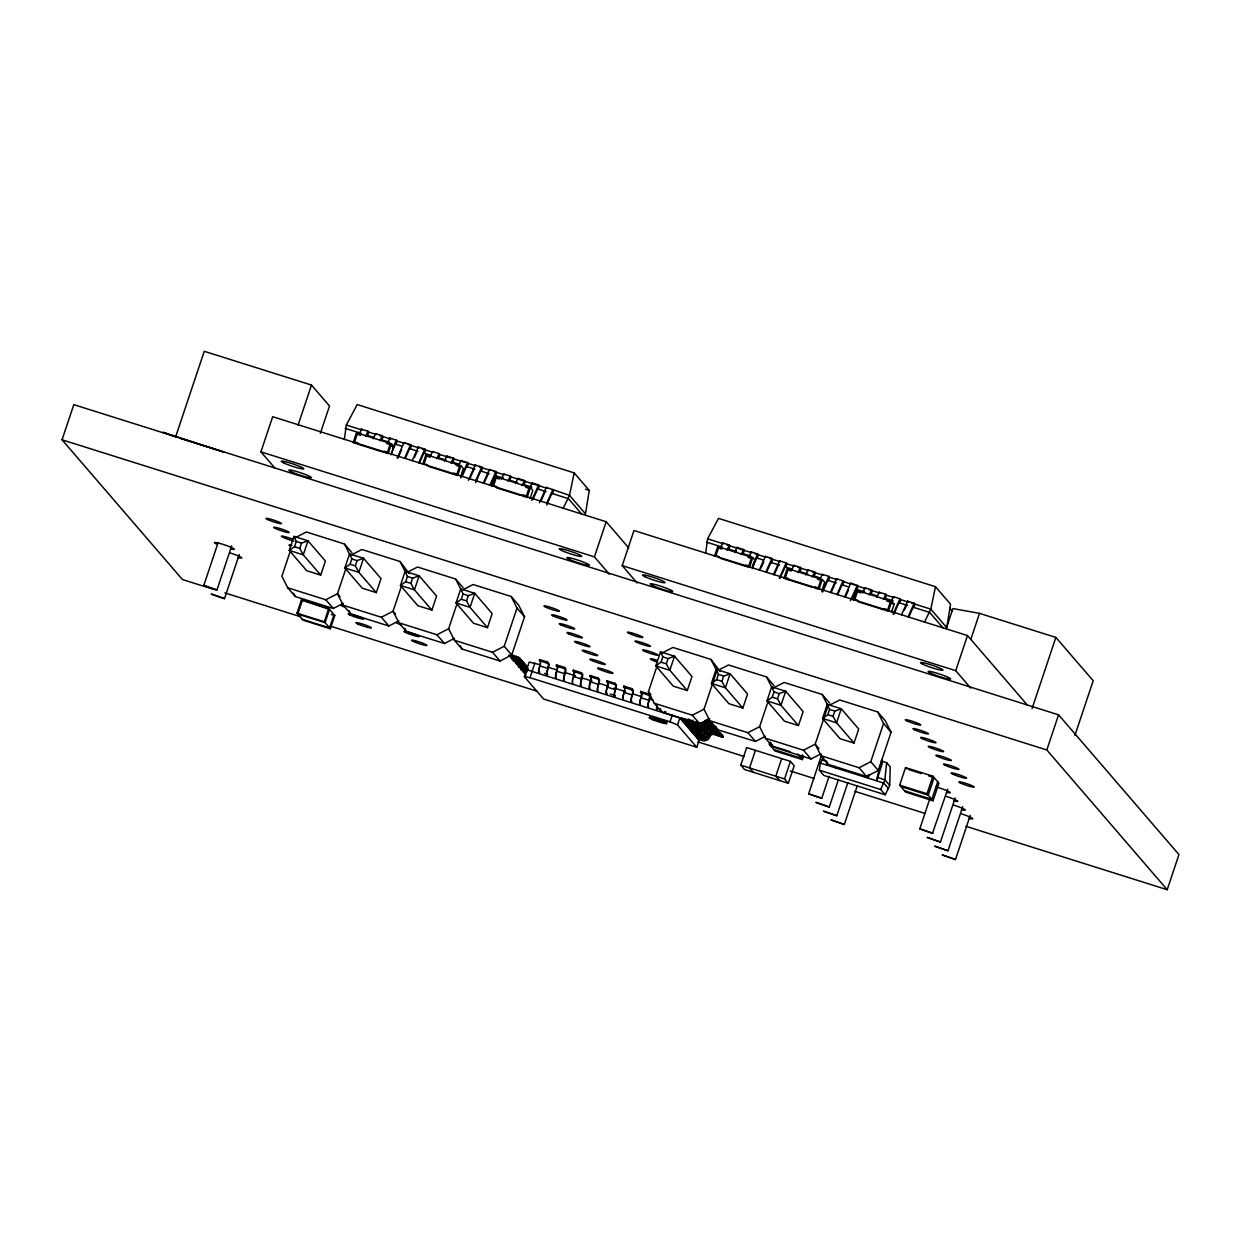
<?xml version="1.0" encoding="UTF-8"?>
<svg xmlns="http://www.w3.org/2000/svg" width="1241" height="1241" viewBox="0 0 1241 1241"><rect width="100%" height="100%" fill="white"/><g stroke="black" fill="none" stroke-linecap="round" stroke-linejoin="round"><path stroke-width="1.5" d="M823.543 756.917L820.332 763.091L819.324 770.18L823.853 775.439L885.221 794.767L889.719 785.382L890.247 766.829L886.632 762.641L881.172 760.919M344.331 439.578L346.301 425.043L357.206 404.566L574.18 472.899L589.258 490.428L585.473 513.867L569.51 495.345L546.304 487.387L539.447 502.745M705.633 553.377L707.603 538.842L718.508 518.366L935.466 586.698L950.559 604.227L946.759 627.667L930.812 609.145L911.67 603.11M886.632 762.641L884.895 779.798L880.691 789.509L885.221 794.767M574.18 472.899L569.51 495.345L563.088 508.484M935.466 586.698L930.812 609.145L924.39 622.284M539.68 671.846L539.308 672.948L538.703 672.25A5.817 0.993 -72.5 0 1 539.788 665.89L540.518 662.306L539.602 659.576L547.7 662.12L548.91 663.516A4.654 0.791 -72.5 0 1 548.041 668.604A4.654 0.791 -72.5 0 0 547.172 673.692L547.405 675.492L546.8 674.794A5.817 0.993 -72.5 0 1 547.886 668.434L548.615 664.866L547.343 663.221L539.246 660.662M556.464 664.881L557.659 666.277A4.654 0.791 -72.5 0 1 556.79 671.365A4.654 0.791 -72.5 0 0 555.921 676.454L556.154 678.253L555.565 677.555A5.817 0.993 -72.5 0 1 556.635 671.195L557.38 667.627L556.464 664.881L564.546 667.425L565.756 668.821A4.654 0.791 -72.5 0 1 564.888 673.91A4.654 0.791 -72.5 0 0 564.019 679.013L564.252 680.797L563.662 680.099A5.817 0.993 -72.5 0 1 564.733 673.739L565.477 670.171L564.19 668.527L556.092 665.967M573.016 683.558L572.411 682.86A5.817 0.993 -72.5 0 1 573.497 676.5L574.226 672.932L573.311 670.187L581.409 672.731L582.603 674.127A4.654 0.791 -72.5 0 1 581.734 679.215A4.654 0.791 -72.5 0 0 580.866 684.318L581.114 686.102L580.509 685.404A5.817 0.993 -72.5 0 1 581.595 679.044L582.324 675.476L581.036 673.832L572.939 671.288M591.352 678.672A4.654 0.791 -72.5 0 1 590.499 681.976A4.654 0.791 -72.5 0 0 589.63 687.064L589.863 688.864L589.258 688.166A5.817 0.993 -72.5 0 1 590.344 681.805L591.073 678.238L590.158 675.492L598.255 678.036L599.465 679.432A4.654 0.791 -72.5 0 1 598.596 684.536A4.654 0.791 -72.5 0 0 597.728 689.624L597.96 691.423L597.355 690.725A5.817 0.993 -72.5 0 1 598.441 684.349L599.17 680.782L597.883 679.137L589.785 676.593M607.082 693.083L606.709 694.169L606.104 693.471A5.817 0.993 -72.5 0 1 607.19 687.111L607.919 683.543L607.004 680.797L615.102 683.357L616.312 684.753A4.654 0.791 -72.5 0 1 615.443 689.841A4.654 0.791 -72.5 0 0 614.574 694.929L614.807 696.728L614.202 696.03A5.817 0.993 -72.5 0 1 615.288 689.655L616.017 686.087L614.745 684.443L606.647 681.898M623.556 699.474L622.966 698.776A5.817 0.993 -72.5 0 1 624.037 692.416L624.781 688.848L623.866 686.102L631.948 688.662L633.158 690.058A4.654 0.791 -72.5 0 1 632.29 695.146A4.654 0.791 -72.5 0 0 631.421 700.234L631.653 702.034L631.064 701.336A5.817 0.993 -72.5 0 1 632.134 694.976L632.879 691.392L631.591 689.748L623.494 687.204M640.713 691.408L641.907 692.804A4.654 0.791 -72.5 0 1 641.039 697.907A4.654 0.791 -72.5 0 0 640.17 702.995L640.418 704.795L639.813 704.097A5.817 0.993 -72.5 0 1 640.899 697.721L641.628 694.153L640.713 691.408L648.81 693.967L650.005 695.363A4.654 0.791 -72.5 0 1 649.136 700.451A4.654 0.791 -72.5 0 0 648.267 705.54L648.516 707.339L647.911 706.641A5.817 0.993 -72.5 0 1 648.996 700.281L649.726 696.713L648.438 695.069L640.34 692.509M211.994 588.839L182.427 579.531L62.05 439.795L73.808 404.659L1058.573 714.832L1178.95 854.568L1167.192 889.704L965.808 826.273M175.57 437.018L204.253 351.296L311.475 385.067L329.501 405.993L320.349 433.373M231.741 545.792L216.973 589.909L215.67 589.847L203.819 585.38L217.966 543.093M274.649 467.779L260.92 451.848L272.679 416.712L606.182 521.747L628.644 547.824M224.497 598.643L211.342 594.113L224.497 598.643L239.265 554.525M298.042 425.213L311.475 385.067M293.962 536.376L289.262 550.43L306.713 570.705L320.721 575.11L325.421 561.056L307.97 540.797L293.962 536.376L296.273 541.448L294.505 546.723L289.262 550.43L303.269 554.851L320.721 575.11M290.41 550.756L281.893 576.227L287.695 587.769L295.218 596.502L333.302 608.493L343.323 603.328M299.764 548.382L301.516 543.108L307.97 540.797L303.269 554.851L299.764 548.382L294.505 546.723M297.002 613.163L301.423 599.93L328.741 608.524L334.775 615.536L330.339 628.768L303.037 620.174L297.002 613.163L324.304 621.772L330.339 628.768M302.184 600.799L297.747 614.047L325.064 622.641L329.501 609.409L301.423 599.93M360.836 434.148L360.464 435.25L357.175 434.21L354.616 441.905L357.889 442.928L357.517 444.03L383.779 452.298L384.152 451.212L387.44 452.236L390 444.557L386.727 443.518L387.083 442.416M373.758 437.328L367.631 435.405L368.732 432.116L367.957 431.201L361.395 429.138L359.099 434.257M389.519 442.292L381.856 439.888L382.957 436.584L382.181 435.684L375.62 433.621L373.324 438.74M324.304 621.772L328.741 608.524M349.543 553.889L344.843 567.944L362.31 588.203L376.302 592.624L381.018 578.57L363.551 558.295L349.543 553.889L351.855 558.962L350.086 564.236L344.843 567.944L358.851 572.349L376.302 592.624M345.991 568.269L337.474 593.741L325.778 599.76L287.695 587.769M334.015 614.652L329.594 627.899L302.277 619.29M356.058 443.58L353.142 442.649L356.446 432.768L391.473 443.797L388.154 453.679L385.237 452.763M391.117 454.827L393.878 446.589L391.473 443.797M355.345 565.88L357.113 560.622L363.551 558.295L358.851 572.349L355.345 565.88L350.086 564.236M402.208 446.295L396.081 444.371L397.182 441.067L396.406 440.167L389.845 438.104L387.549 443.223M417.969 451.259L410.306 448.839L411.407 445.55L410.631 444.65L404.07 442.572L397.213 457.945M430.658 455.261L424.531 453.322L425.632 450.033L424.856 449.133L418.295 447.055L412.198 460.721M422.623 464.537L425.927 454.656L460.954 465.685L463.358 468.478L460.597 476.715M426.997 465.918L427.369 464.817L424.096 463.777L426.656 456.099L429.944 457.138L430.317 456.036M446.419 460.225L438.756 457.805L439.857 454.516L439.081 453.601L432.504 451.538L430.224 456.657M405.14 571.403L400.44 585.457L417.891 605.717L431.899 610.122L436.599 596.068L419.148 575.808L405.14 571.403L407.436 576.476L405.683 581.734L400.44 585.457L414.432 589.863L431.899 610.122M401.572 585.768L393.056 611.239L381.359 617.273L343.292 605.282L337.474 593.741L339.972 596.642M410.926 583.394L412.695 578.12L419.148 575.808L414.432 589.863L410.926 583.394L405.683 581.734M459.108 464.212L452.981 462.288L454.082 458.984L453.306 458.084L446.729 456.021L444.449 461.14M453.26 474.186L453.632 473.085L456.921 474.124L459.48 466.445L456.207 465.406L456.564 464.305M460.954 465.685L457.634 475.567L428.75 466.461M469.781 478.824L474.357 468.586L474.869 469.176L467.205 466.771L468.307 463.467L467.531 462.567L460.954 460.504L458.674 465.623M489.094 473.659L481.43 471.239L482.532 467.95L481.756 467.05L475.179 464.987L468.322 480.345M492.103 486.425L495.407 476.544L530.434 487.573L532.839 490.366L530.078 498.603M502.807 477.552L503.303 478.142L495.655 475.722L496.757 472.433L495.981 471.533L489.404 469.455L483.307 483.121M460.721 588.901L456.021 602.955L473.473 623.215L487.48 627.636L492.181 613.581L474.729 593.322L460.721 588.901L463.017 593.974L461.264 599.248L456.021 602.955L470.029 607.376L487.48 627.636M395.569 614.155L393.056 611.239L398.873 622.78L436.941 634.771L448.637 628.753L457.169 603.281M499.797 477.925L499.425 479.01L496.136 477.987L493.577 485.665L496.85 486.705L496.478 487.806L520.987 495.516M466.507 600.908L468.276 595.633L474.729 593.322L470.029 607.376L466.507 600.908L461.264 599.248M517.528 482.625L509.88 480.205L510.982 476.916L510.206 476.001L503.629 473.938L501.348 479.057M531.257 486.503L531.753 487.093L524.105 484.688L525.207 481.399L524.416 480.484L517.854 478.421L515.573 483.54M526.044 486.193L525.688 487.294L528.961 488.318L526.401 496.012L523.113 494.973L522.74 496.074L525.657 496.989M527.115 497.455L530.434 487.573M545.978 491.576L538.33 489.171L539.432 485.867L538.641 484.967L532.079 482.904L529.798 488.023M581.905 514.317L568.409 498.649L552.555 493.654L553.657 490.35M448.637 628.753L454.454 640.294L492.537 652.285L504.218 646.251L517.016 608.043L511.199 596.502L473.116 584.511L463.095 589.677M512.099 659.142L511.354 656.753L512.099 659.142L520.848 661.903M454.454 640.294L461.978 649.027L500.061 661.019L511.742 654.984L524.54 616.777L518.722 605.236L511.199 596.502M525.517 668.03A3.49 3.428 -40.7 0 0 523.159 664.587L513.293 660.538L513.665 659.436L520.662 661.655M514.41 661.825L513.665 659.436M520.227 665.626L516.721 664.524L515.977 662.136L524.741 664.897A4.654 4.561 -40.7 0 1 527.875 669.473M522.554 668.31L519.048 667.208L518.304 664.819M519.048 667.208L519.405 666.122M524.865 671.009L521.36 669.907L520.615 667.518M521.36 669.907L521.732 668.806M522.926 670.202L523.686 672.591L522.926 670.202L527.254 671.676M526.649 669.721L679.835 717.965L699.086 740.319L696.775 747.268L543.589 699.024L524.322 676.655L529.209 662.042L540.409 664.804M524.322 676.655L529.985 677.679L534.871 663.051M547.343 663.221L547.7 662.12M609.393 574.273L594.423 556.883L606.182 521.747M564.19 668.527L564.546 667.425M581.036 673.832L581.409 672.731M637.191 583.022L622.222 565.648L633.98 530.512L967.484 635.547L1027.377 705.09M597.883 679.137L598.255 678.036M614.745 684.443L615.102 683.357M631.591 689.748L631.948 688.662M660.522 651.835L655.822 665.89L673.274 686.149L687.281 690.554L691.982 676.516L674.53 656.241L660.522 651.835L662.818 656.908L661.065 662.182L655.822 665.89L669.814 670.295L687.281 690.554M709.883 718.787L699.862 723.953L661.779 711.962L654.255 703.228L648.438 691.687L656.97 666.2M648.438 695.069L648.81 693.967M666.308 663.826L668.077 658.568L674.53 656.241L669.814 670.295L666.308 663.826L661.065 662.182M657.637 708.999L657.265 710.1L656.66 709.402A5.817 0.993 -72.5 0 1 656.923 705.896M714.444 556.449L717.748 546.567L752.76 557.597L755.18 560.389L752.418 568.626M665.734 711.543L665.362 712.644L664.757 711.946A5.817 0.993 -72.5 0 1 664.633 711.527M718.818 557.83L719.191 556.728L715.902 555.704L718.477 548.01L721.766 549.049L722.122 547.948M696.775 747.268L677.508 724.915L670.031 721.797L672.358 714.847M736.084 551.02L736.596 551.609L728.932 549.205L730.034 545.9L729.258 545.001L722.696 542.938L720.4 548.057M677.508 724.915L679.835 717.965M689.065 719.051A4.654 4.561 -40.7 0 1 685.544 719.361L681.154 717.981L680.797 719.082L685.172 720.463A5.817 5.709 -40.7 0 0 689.577 720.075M681.154 717.981L681.914 720.385L687.855 722.06A4.654 4.561 -40.7 0 0 693.176 720.137M683.481 720.68L683.108 721.781L687.483 723.162A5.817 5.709 -40.7 0 0 693.145 721.905M684.598 721.967L684.225 723.069L690.167 724.744A4.654 4.561 -40.7 0 0 696.015 721.735M685.792 723.363L685.435 724.465L689.81 725.845A5.817 5.709 -40.7 0 0 697.116 722.076M750.821 556.092L743.157 553.688L744.259 550.384L743.483 549.484L736.921 547.421L734.625 552.54M686.909 724.666L686.537 725.752L690.911 727.133A5.817 5.709 -40.7 0 0 698.233 723.363A3.49 3.428 -40.7 0 1 698.621 722.557M698.869 723.332A4.654 4.561 -40.7 0 0 698.342 724.418A4.654 4.561 -40.7 0 1 692.494 727.443L688.119 726.063L687.747 727.148L692.121 728.529A5.817 5.709 -40.7 0 0 699.428 724.775A3.49 3.428 -40.7 0 1 701.165 722.743M745.081 566.098L745.453 564.996L748.726 566.036L751.301 558.357L748.028 557.318L748.385 556.216M691.547 730.034L691.175 731.135L695.549 732.516A5.817 5.709 -40.7 0 0 702.856 728.746A3.49 3.428 -40.7 0 1 707.246 726.497L755.443 741.451L765.464 736.285M693.859 732.733L693.486 733.834L699.443 735.51A4.654 4.561 -40.7 0 0 705.291 732.5A4.654 4.561 -40.7 0 1 711.14 729.475L721.005 733.524L720.633 734.625L711.884 731.864A3.49 3.428 -40.7 0 0 707.494 734.129A5.817 5.709 -40.7 0 1 700.188 737.899L695.813 736.518L696.17 735.417M752.76 557.597L749.455 567.478L720.571 558.388M716.104 669.349L711.403 683.403L728.855 703.663L742.863 708.068L747.563 694.014L730.111 673.754L716.104 669.349L718.415 674.406L716.646 679.68L711.403 683.403L725.411 687.809L742.863 708.068M695.069 734.129L694.696 735.23L699.071 736.611A5.817 5.709 -40.7 0 0 706.377 732.842A3.49 3.428 -40.7 0 1 710.767 730.577L720.633 734.625M654.255 703.228L692.338 715.219L704.019 709.185L716.802 670.978L728.498 664.959L766.581 676.95L774.105 685.684M697.38 736.813L697.008 737.914L701.398 739.295A5.817 5.709 -40.7 0 0 708.704 735.525A3.49 3.428 -40.7 0 1 713.079 733.26L722.945 737.325L722.2 734.92L713.451 732.174A4.654 4.561 -40.7 0 0 707.603 735.184A4.654 4.561 -40.7 0 1 701.754 738.193L697.38 736.813L698.497 738.116M763.51 560.094L757.382 558.155L758.484 554.867L757.708 553.967L751.131 551.904L748.85 557.023M721.89 681.34L723.658 676.066L730.111 673.754L725.411 687.809L721.89 681.34L716.646 679.68M709.045 721.176L708.301 718.787L709.045 721.176L705.54 720.075M711.729 722.774L711.357 723.86L710.612 721.471L707.122 720.369M714.056 725.458L713.684 726.559L712.939 724.17L704.174 721.409M714.878 727.955L715.25 726.854L706.501 724.092A4.654 4.561 -40.7 0 0 700.653 727.117A4.654 4.561 -40.7 0 1 694.805 730.127L690.43 728.746L690.058 729.848L694.433 731.228A5.817 5.709 -40.7 0 0 701.754 727.459A3.49 3.428 -40.7 0 1 706.129 725.194L715.995 729.243L716.367 728.157M779.27 565.058L771.607 562.638L772.709 559.35L771.933 558.45L765.356 556.371L759.275 570.038M704.019 709.185L709.836 720.726L718.679 730.84L718.322 731.942L717.577 729.553M719.516 733.338L719.889 732.237M721.843 736.022L722.2 734.92M791.96 569.045L785.832 567.121L786.934 563.833L786.158 562.918L779.581 560.854L773.5 574.521M788.299 579.718L788.671 578.616L785.382 577.577L787.957 569.898L791.246 570.938L791.603 569.836M807.72 574.009L800.057 571.605L801.159 568.316L800.383 567.401L793.806 565.338L791.525 570.457M740.784 765.154L746.663 747.578L790.424 761.369L794.193 765.744L788.314 783.304L744.538 769.513L740.784 765.154L784.545 778.945L788.314 783.304M771.685 686.847L766.985 700.901L784.436 721.161L798.444 725.582L803.144 711.527L785.693 691.268L771.685 686.847L773.996 691.92L772.228 697.194L766.985 700.901L780.992 705.322L798.444 725.582M709.836 720.726L747.92 732.717L759.601 726.699L768.132 701.227M755.412 750.34L749.533 767.915L753.287 772.274M820.41 578.011L814.282 576.088L815.384 572.784L814.608 571.884L808.031 569.821L805.75 574.94M777.486 698.838L779.239 693.579L785.693 691.268L780.992 705.322L777.486 698.838L772.228 697.194M817.866 578.104L817.509 579.206L820.782 580.23L818.207 587.924L814.934 586.884L814.561 587.986L817.478 588.901M818.936 589.366L822.24 579.485L787.228 568.456L783.924 578.337L812.808 587.427M821.899 590.514L824.66 582.277L822.24 579.485M836.155 582.975L828.507 580.571L829.608 577.267L828.833 576.367L822.256 574.304L819.975 579.423M781.675 758.608L775.796 776.183L779.55 780.542M848.86 586.977L842.732 585.038L843.833 581.75L843.042 580.85L836.481 578.771L830.384 592.438M784.545 778.945L790.424 761.369M864.108 591.352L864.605 591.941L856.957 589.522L858.058 586.233L857.267 585.333L850.706 583.254L844.609 596.921M853.405 600.225L856.709 590.344L891.736 601.373L894.14 604.165L891.379 612.402M802.353 754.792L801.221 758.204L773.857 749.595M772.693 745.158L769.048 744.011L775.067 750.991L802.415 759.601L803.594 756.095M861.099 591.724L860.727 592.81L857.438 591.786L854.863 599.465L858.152 600.504L857.779 601.606L884.042 609.874L884.414 608.773L887.703 609.812L890.262 602.118L886.989 601.094L887.346 599.992M827.266 704.361L822.566 718.415L840.017 738.674L854.025 743.08L858.725 729.025L841.274 708.766L827.266 704.361L829.577 709.433L827.809 714.692L822.566 718.415L836.574 722.82L854.025 743.08M827.375 707.82L815.197 744.197L803.501 750.231L765.418 738.24L759.601 726.699M877.309 595.928L871.182 594.005L872.283 590.716L871.492 589.801L864.93 587.738L862.65 592.857M833.068 716.352L834.836 711.077L841.274 708.766L836.574 722.82L833.068 716.352L827.809 714.692M829.128 776.23L821.744 798.289L808.605 793.945L821.526 755.133M892.558 600.303L893.055 600.892L885.407 598.488L886.508 595.184L885.717 594.284L879.155 592.221L876.875 597.34M891.736 601.373L888.416 611.255L885.5 610.324M829.267 807.022L816.128 802.477L829.267 807.022L838.497 779.441M907.28 605.375L899.632 602.971L900.733 599.667L899.942 598.767L893.38 596.704L891.1 601.823M836.791 815.756L823.652 811.211L836.791 815.756L847.867 782.652M943.207 628.117L929.711 612.449L913.841 607.438L914.958 604.15L914.167 603.25L907.605 601.187L901.509 614.838M844.314 824.489L831.175 819.944L844.314 824.489L857.236 785.879M818.951 748.571L815.197 744.197L821.015 755.738L859.082 767.745L870.779 761.71L883.561 723.503L877.744 711.962L839.676 699.971L829.655 705.136M869.584 774.973L868.095 777.75A5.833 0.993 -72.5 0 1 868.297 775.067M821.015 755.738L828.538 764.472L866.606 776.478L878.302 770.444L891.085 732.237L885.267 720.695L877.744 711.962M882.196 759.337L882.413 762.874L876.844 780.511A5.833 0.993 -72.5 0 1 877.79 775.036L881.094 762.626M946.169 628.644L952.886 608.571L979.506 613.364L1055.874 637.424L1093.197 680.735L1074.892 735.448M899.663 785.15L905.542 767.574L932.906 776.199L938.925 783.18L933.046 800.755L905.682 792.13L899.663 785.15L927.027 793.759L933.046 800.755M970.695 688.072L955.725 670.683L967.484 635.547M970.989 638.836L979.506 613.364M927.027 793.759L932.906 776.199M947.69 789.183L932.487 833.347L919.783 828.957L929.618 799.344M937.715 781.783L931.836 799.359L904.487 790.734M940.445 842.034L927.291 837.489L940.445 842.034L955.213 797.916M947.969 850.768L934.814 846.222L947.969 850.768L962.737 806.65M955.492 859.501L942.338 854.956L955.492 859.501L970.26 815.384M1032.078 708.549L1055.874 637.424M1167.192 889.704L1046.815 749.967L1058.573 714.832M365.676 436.32L367.957 431.201M379.901 440.803L382.181 435.684M392.59 448.699L396.406 440.167M391.008 454.02L395.569 443.766L396.081 444.371M397.896 458.131L401.712 449.599M404.535 458.301L410.631 444.65M405.233 458.503L409.794 448.249L410.306 448.839M414.401 457.495L417.457 450.669M418.76 462.784L424.856 449.133M419.442 462.971L424.019 452.732L424.531 453.322M436.785 458.736L439.081 453.601M451.01 463.203L453.306 458.084M460.675 477.94L467.531 462.567M462.117 476.42L466.694 466.182L467.205 466.771M475.66 480.701L481.756 467.05M475.582 482.609L480.919 470.649L481.43 471.239M484.006 483.307L488.582 473.069M489.885 485.184L495.981 471.533M490.567 485.386L495.143 475.132L495.655 475.722M507.91 481.136L510.206 476.001M522.135 485.603L524.416 480.484M531.784 500.34L538.641 484.967M533.242 498.82L537.818 488.582L538.33 489.171M540.905 501.24L545.482 490.986M546.785 503.101L552.865 489.45M546.707 505.009L552.043 493.049L552.555 493.654M726.962 550.12L729.258 545.001M741.187 554.603L743.483 549.484M752.372 565.912L757.708 553.967M752.294 567.82L756.87 557.566L757.382 558.155M760.717 568.518L763.773 561.692M765.837 572.101L771.933 558.45M766.519 572.303L771.095 562.049L771.607 562.638M774.182 574.707L778.759 564.469M779.301 578.29L786.158 562.918M779.984 578.477L785.32 566.532L785.832 567.121M798.087 572.52L800.383 567.401M812.312 577.003L814.608 571.884M821.976 591.724L828.833 576.367M822.659 591.926L827.995 579.966L828.507 580.571M831.082 592.624L835.658 582.386M836.961 594.501L843.042 580.85M837.644 594.703L842.22 584.449L842.732 585.038M845.307 597.107L848.348 590.282M850.411 600.691L857.267 585.333M851.869 599.17L856.445 588.932L856.957 589.522M869.212 594.935L871.492 589.801M883.437 599.403L885.717 594.284M893.086 614.14L899.942 598.767M893.784 614.326L899.12 602.381L899.632 602.971M904.487 609.905L906.768 604.786M908.071 616.901L914.167 603.25M908.769 617.103L913.345 606.849L913.841 607.438M294.675 538.02L306.372 531.986L344.44 543.992L351.963 552.726M343.292 605.282L350.815 614.016L388.883 626.007L398.904 620.841M398.873 622.78L406.396 631.514L444.464 643.505L454.501 638.339M661.22 653.464L672.917 647.445L711 659.436L720.183 671.474M765.418 738.24L772.941 746.973L811.025 758.965L821.046 753.799M203.819 585.38L216.973 589.909M808.605 793.744L821.744 798.289M919.767 828.755L932.922 833.3M585.581 489.264L589.258 490.428M346.301 425.043L362.17 430.038L361.395 429.138M368.732 432.116L376.395 434.521L375.62 433.621M379.668 435.56L390.62 439.004L389.845 438.104M397.182 441.067L404.845 443.487L404.07 442.572M408.118 444.511L419.07 447.97L418.295 447.055M422.343 448.994L433.295 452.438L432.504 451.538M439.857 454.516L450.793 457.96M454.082 458.984L465.018 462.443M468.307 463.467L475.97 465.887L475.179 464.987M479.243 466.911L490.195 470.37L489.404 469.455M493.468 471.394L504.42 474.838L503.629 473.938M510.982 476.916L547.079 488.287L546.304 487.387M707.603 538.842L723.472 543.837L722.696 542.938M726.745 544.877L751.922 552.803L751.131 551.904M755.195 553.827L766.147 557.287L765.356 556.371M769.42 558.31L780.372 561.754L779.581 560.854M786.934 563.833L794.597 566.237L793.806 565.338M797.87 567.277L808.822 570.72L808.031 569.821M812.095 571.76L823.047 575.204L822.256 574.304M829.608 577.267L837.256 579.687L836.481 578.771M843.833 581.75L849.961 583.673M854.77 585.194L850.706 583.254M858.058 586.233L865.706 588.637L864.93 587.738M868.995 589.677L879.931 593.12L879.155 592.221M886.508 595.184L894.156 597.604L893.38 596.704M900.733 599.667L908.381 602.087L907.605 601.187M345.2 428.331L361.069 433.342M706.501 542.131L722.371 547.141M390.962 445.674L393.878 446.589M891.224 603.25L894.14 604.165M260.92 451.848L594.423 556.883M622.222 565.648L955.725 670.683M176.594 437.189L163.129 432.318L223.799 452.065L180.224 438.337M62.05 439.795L1046.815 749.967M409.204 573.528L400.021 561.49L361.953 549.499L350.257 555.518L344.44 543.992M463.141 587.738L455.618 579.004L417.534 567.013L405.838 573.032L400.021 561.49M829.686 703.182L822.163 694.448L784.079 682.457L772.398 688.491L766.581 676.95M296.273 541.448L301.516 543.108M351.855 558.962L357.113 560.622M407.436 576.476L412.695 578.12M463.017 593.974L468.276 595.633M662.818 656.908L668.077 658.568M718.415 674.406L723.658 676.066M773.996 691.92L779.239 693.579M829.577 709.433L834.836 711.077M908.567 769.544L921.334 773.577M928.64 775.873L934.101 777.595L928.221 795.155L900.873 786.546M510.78 654.612L517.776 656.815A4.654 4.561 -40.7 0 1 520.693 662.585A4.654 4.561 -40.7 0 0 523.593 668.356L527.968 669.737M517.14 657.559L510.144 655.357L509.772 656.458L520.103 659.514A4.654 4.561 -40.7 0 1 523.004 665.285A4.654 4.561 -40.7 0 0 525.92 671.055M547.777 667.115L556.992 670.016M564.36 672.343L575.421 675.833M580.943 677.57L592.004 681.045M599.372 683.372L608.586 686.273M614.124 688.01L625.169 691.501M632.553 693.828L641.768 696.728M649.136 699.04L652.813 700.203M508.655 655.155L517.419 657.916A3.49 3.428 -40.7 0 1 519.591 662.244A5.817 5.709 -40.7 0 0 523.237 669.457M539.788 665.89L547.886 668.434M556.635 671.195L564.733 673.739M573.497 676.5L581.595 679.044M590.344 681.805L598.441 684.349M607.19 687.111L615.288 689.655M624.037 692.416L632.134 694.976M640.899 697.721L648.996 700.281M510.982 657.854L519.731 660.6A3.49 3.428 -40.7 0 1 521.918 664.928A5.817 5.709 -40.7 0 0 525.548 672.141M513.293 660.538L520.305 662.741M704.997 720.928L710.255 722.572M704.361 721.657L711.357 723.86M515.62 663.237L524.369 665.983A3.49 3.428 -40.7 0 1 526.727 669.426M712.567 725.271L703.818 722.51A3.49 3.428 -40.7 0 0 702.018 722.433M821.433 759.802L826.366 761.354M878.333 777.719L884.895 779.798L889.719 785.382M544.535 673.382L547.777 674.39M610.324 694.091L615.179 695.627M713.684 726.559L704.935 723.798A3.49 3.428 -40.7 0 0 700.545 726.063A5.817 5.709 -40.7 0 1 693.238 729.832L688.864 728.451L688.119 726.063M517.931 665.921L524.927 668.123M770.242 745.407L790.315 751.72M682.271 719.284L686.645 720.664M715.188 729.739L718.679 730.84M520.243 668.604L526.153 670.373M717.205 730.639L708.456 727.893A3.49 3.428 -40.7 0 0 704.066 730.142A5.817 5.709 -40.7 0 1 696.759 733.912L692.385 732.531L692.742 731.445L697.116 732.81A4.654 4.561 -40.7 0 0 702.964 729.801A4.654 4.561 -40.7 0 1 708.813 726.792M820.332 763.091L883.794 783.087L888.618 788.671M718.322 731.942L709.557 729.181A3.49 3.428 -40.7 0 0 705.183 731.445A5.817 5.709 -40.7 0 1 697.876 735.199M713.994 731.321L721.005 733.524M522.57 671.303L526.06 672.405M719.811 735.122L723.317 736.223M722.945 737.325L714.195 734.563A3.49 3.428 -40.7 0 0 709.805 736.813A5.817 5.709 -40.7 0 1 702.499 740.582L698.125 739.202M331.13 614.388L334.775 615.536M529.985 677.679L670.031 721.797M819.324 770.18L880.691 789.509M224.916 592.919L300.679 616.777M330.23 626.085L537.167 691.268M697.907 741.885L744.088 756.436M790.284 770.987L814.298 778.557M854.956 791.355L925.165 813.46M949.691 608.183L952.173 611.068M736.921 547.421L737.697 548.32M883.561 723.503L891.085 732.237M905.542 767.574L906.752 768.97M870.779 761.71L878.302 770.444M859.082 767.745L866.606 776.478M835.658 767.915L835.348 767.558A5.833 0.993 -72.5 0 1 835.224 766.411M826.909 765.17L826.522 764.658A5.833 0.993 -72.5 0 1 826.863 761.322M803.501 750.231L811.025 758.965M797.606 754.016L802.415 759.601M747.92 732.717L755.443 741.451M532.079 482.904L532.854 483.804M517.854 478.421L518.629 479.321M692.338 715.219L699.862 723.953M699.428 724.775L700.545 726.063M701.754 727.459L702.856 728.746M704.066 730.142L705.183 731.445M706.377 732.842L707.494 734.129M708.704 735.525L709.805 736.813M698.342 724.418L699.443 725.721M700.653 727.117L701.77 728.405A4.654 4.561 -40.7 0 1 702.297 727.319M690.834 720.075L701.661 732.64M460.954 460.504L461.745 461.404M446.729 456.021L447.52 456.921M648.438 691.687L650.951 694.588M623.866 686.102L625.061 687.498M607.004 680.797L608.214 682.193A4.654 0.791 -72.5 0 1 607.345 687.281A4.654 0.791 -72.5 0 0 606.368 692.044M590.158 675.492L591.368 676.888M573.311 670.187L574.505 671.583A4.654 0.791 -72.5 0 1 573.637 676.671A4.654 0.791 -72.5 0 0 572.985 678.967M517.016 608.043L524.54 616.777M539.602 659.576L540.812 660.972M520.693 662.585L521.809 663.888A4.654 4.561 -40.7 0 0 524.71 669.659M523.004 665.285L524.121 666.572A4.654 4.561 -40.7 0 0 524.369 670.078M523.5 662.71A4.654 4.561 -40.7 0 1 525.331 667.968L526.432 669.256A4.654 4.561 -40.7 0 0 523.531 663.485M519.591 662.244L520.708 663.532A5.817 5.709 -40.7 0 0 524.338 670.745M521.918 664.928L523.035 666.231A3.49 3.428 -40.7 0 0 521.654 662.275M522.058 663.299A3.49 3.428 -40.7 0 1 524.229 667.627L525.346 668.915M504.218 646.251L511.742 654.984M515.977 662.136L517.094 663.423M525.998 675.29L525.253 672.886A5.817 5.709 -40.7 0 1 522.74 667.705M492.537 652.285L500.061 661.019M436.941 634.771L444.464 643.505M381.359 617.273L388.883 626.007M325.778 599.76L333.302 608.493M822.163 694.448L827.98 705.989M770.459 742.025L772.119 745.329M711 659.436L716.802 670.978M715.7 726.171L717.36 729.46M660.119 708.658L661.779 711.962M455.618 579.004L461.419 590.545M460.318 645.723L461.978 649.027M404.737 628.225L406.396 631.514M349.155 610.712L350.815 614.016M293.559 593.198L295.218 596.502M953.988 805.192A10.471 1.07 18.5 0 1 964.505 809.349A10.471 1.07 18.5 0 1 961.434 809.675M946.495 796.489A10.471 1.07 18.5 0 1 957.013 800.647A10.471 1.07 18.5 0 1 953.941 800.972M345.401 607.407A8.144 0.838 18.5 0 1 343.586 605.282M400.998 624.906A8.144 0.838 18.5 0 1 399.168 622.796M230.516 553.067A10.471 1.07 18.5 0 1 241.033 557.225A10.471 1.07 18.5 0 1 237.962 557.55M216.523 544.039A10.471 1.07 18.5 0 1 218.276 543.031A10.471 1.07 18.5 0 1 232.222 547.839A10.471 1.07 18.5 0 1 230.469 548.848M935.698 786.825A10.471 1.07 18.5 0 1 948.698 791.51A10.471 1.07 18.5 0 1 946.449 792.27M961.48 813.879A10.471 1.07 18.5 0 1 971.982 818.036A10.471 1.07 18.5 0 1 968.926 818.362M290.627 546.18A8.144 0.838 18.5 0 1 291.992 545.388M293.822 541.045A8.144 0.838 18.5 0 1 281.428 536.36A8.144 0.838 18.5 0 1 292.007 538.92M657.746 662.244A8.144 0.838 18.5 0 1 650.3 658.94A8.144 0.838 18.5 0 1 656.97 660.228M666.277 721.704A9.308 0.962 18.5 0 1 660.957 721.331A9.308 0.962 18.5 0 1 649.586 716.786M663.315 720.323A9.308 0.962 18.5 0 1 665.021 721.068M518.893 658.118A4.654 4.561 -40.7 0 1 521.809 663.888M518.536 659.204A3.49 3.428 -40.7 0 1 520.817 661.748M525.843 666.184A4.654 4.561 -40.7 0 1 526.929 666.696M525.563 671.474A4.654 4.561 -40.7 0 1 525.176 670.357A5.817 5.709 -40.7 0 0 525.641 673.305M525.098 669.147A4.654 4.561 -40.7 0 1 525.331 667.968M525.377 673.243A5.817 5.709 -40.7 0 1 524.229 667.627M522.29 661.313A4.654 4.561 -40.7 0 1 524.121 666.572M525.951 671.831A4.654 4.561 -40.7 0 1 525.036 671.071M657.032 708.301A4.654 0.791 -72.5 0 1 657.032 706.517M572.675 681.433A4.654 0.791 -72.5 0 1 572.675 680.828M624.844 690.306A4.654 0.791 -72.5 0 1 624.192 692.587A4.654 0.791 -72.5 0 0 623.323 697.69M540.595 663.764A4.654 0.791 -72.5 0 1 539.944 666.06A4.654 0.791 -72.5 0 0 539.075 671.148M695.239 722.045A5.817 5.709 -40.7 0 1 688.6 724.449M692.494 723.038A4.654 4.561 -40.7 0 1 691.346 723.456M710.038 734.47A4.654 4.561 -40.7 0 1 711.046 733.772M706.393 739.171A4.654 4.561 -40.7 0 1 705.26 739.589M691.935 720.509A5.817 5.709 -40.7 0 1 686.289 721.75M690.182 720.354A4.654 4.561 -40.7 0 1 689.034 720.757M704.081 736.487A4.654 4.561 -40.7 0 1 702.933 736.906M697.132 723.022A4.654 4.561 -40.7 0 1 696.604 724.108M695.813 725.039A4.654 4.561 -40.7 0 1 694.805 725.721M704.081 725.706A4.654 4.561 -40.7 0 1 705.229 725.287M698.311 731.523A4.654 4.561 -40.7 0 1 697.101 731.632M704.081 731.089A4.654 4.561 -40.7 0 1 704.609 730.003M706.408 728.389A4.654 4.561 -40.7 0 1 708.751 727.878M699.428 734.315A4.654 4.561 -40.7 0 1 698.233 734.114M628.985 633.36A8.144 0.838 18.5 0 0 642.249 637.533A8.144 0.838 18.5 0 0 634.042 633.608A8.144 0.838 18.5 0 0 628.985 633.36M644.281 651.106A8.144 0.838 18.5 0 0 657.544 655.279A8.144 0.838 18.5 0 0 649.322 651.354A8.144 0.838 18.5 0 0 644.281 651.106M357.501 623.82A8.144 0.838 18.5 0 0 370.764 627.993A8.144 0.838 18.5 0 0 362.558 624.068A8.144 0.838 18.5 0 0 357.501 623.82M413.082 641.318A8.144 0.838 18.5 0 0 426.361 645.506A8.144 0.838 18.5 0 0 418.139 641.581A8.144 0.838 18.5 0 0 413.082 641.318M349.853 614.947A8.144 0.838 18.5 0 0 363.132 619.119A8.144 0.838 18.5 0 0 354.91 615.195A8.144 0.838 18.5 0 0 349.853 614.947M405.45 632.445A8.144 0.838 18.5 0 0 418.713 636.633A8.144 0.838 18.5 0 0 410.492 632.708A8.144 0.838 18.5 0 0 405.45 632.445M545.606 607.097A8.144 0.838 18.5 0 0 558.884 611.27A8.144 0.838 18.5 0 0 550.663 607.345A8.144 0.838 18.5 0 0 545.606 607.097M553.253 615.97A8.144 0.838 18.5 0 0 566.516 620.143A8.144 0.838 18.5 0 0 558.31 616.219A8.144 0.838 18.5 0 0 553.253 615.97M560.901 624.844A8.144 0.838 18.5 0 0 574.164 629.016A8.144 0.838 18.5 0 0 565.958 625.092A8.144 0.838 18.5 0 0 560.901 624.844M568.549 633.717A8.144 0.838 18.5 0 0 581.812 637.89A8.144 0.838 18.5 0 0 573.59 633.965A8.144 0.838 18.5 0 0 568.549 633.717M576.181 642.59A8.144 0.838 18.5 0 0 589.459 646.763A8.144 0.838 18.5 0 0 581.238 642.838A8.144 0.838 18.5 0 0 576.181 642.59M583.828 651.463A8.144 0.838 18.5 0 0 597.092 655.636A8.144 0.838 18.5 0 0 588.886 651.711A8.144 0.838 18.5 0 0 583.828 651.463M591.476 660.336A8.144 0.838 18.5 0 0 604.739 664.509A8.144 0.838 18.5 0 0 596.533 660.584A8.144 0.838 18.5 0 0 591.476 660.336M599.124 669.209A8.144 0.838 18.5 0 0 612.387 673.382A8.144 0.838 18.5 0 0 604.165 669.457A8.144 0.838 18.5 0 0 599.124 669.209M275.331 528.433A8.144 0.838 18.5 0 0 288.595 532.606A8.144 0.838 18.5 0 0 280.388 528.682A8.144 0.838 18.5 0 0 275.331 528.433M267.684 519.56A8.144 0.838 18.5 0 0 280.962 523.733A8.144 0.838 18.5 0 0 272.741 519.808A8.144 0.838 18.5 0 0 267.684 519.56M906.907 720.897A8.144 0.838 18.5 0 0 920.17 725.07A8.144 0.838 18.5 0 0 911.964 721.145A8.144 0.838 18.5 0 0 906.907 720.897M914.555 729.77A8.144 0.838 18.5 0 0 927.818 733.943A8.144 0.838 18.5 0 0 919.612 730.018A8.144 0.838 18.5 0 0 914.555 729.77M922.203 738.643A8.144 0.838 18.5 0 0 935.466 742.816A8.144 0.838 18.5 0 0 927.26 738.891A8.144 0.838 18.5 0 0 922.203 738.643M929.85 747.516A8.144 0.838 18.5 0 0 943.113 751.689A8.144 0.838 18.5 0 0 934.892 747.765A8.144 0.838 18.5 0 0 929.85 747.516M937.482 756.389A8.144 0.838 18.5 0 0 950.761 760.562A8.144 0.838 18.5 0 0 942.54 756.638A8.144 0.838 18.5 0 0 937.482 756.389M945.13 765.263A8.144 0.838 18.5 0 0 958.393 769.436A8.144 0.838 18.5 0 0 950.187 765.511A8.144 0.838 18.5 0 0 945.13 765.263M952.778 774.136A8.144 0.838 18.5 0 0 966.041 778.309A8.144 0.838 18.5 0 0 957.835 774.384A8.144 0.838 18.5 0 0 952.778 774.136M960.425 783.009A8.144 0.838 18.5 0 0 973.689 787.182A8.144 0.838 18.5 0 0 965.467 783.257A8.144 0.838 18.5 0 0 960.425 783.009M636.633 642.233A8.144 0.838 18.5 0 0 649.896 646.406A8.144 0.838 18.5 0 0 641.69 642.481A8.144 0.838 18.5 0 0 636.633 642.233M644.963 576.693A11.821 1.21 18.5 0 0 664.23 582.758A11.821 1.21 18.5 0 0 652.301 577.065A11.821 1.21 18.5 0 0 644.963 576.693M652.611 585.566A11.821 1.21 18.5 0 0 671.862 591.631A11.821 1.21 18.5 0 0 659.948 585.938A11.821 1.21 18.5 0 0 652.611 585.566M922.885 664.23A11.821 1.21 18.5 0 0 942.152 670.295A11.821 1.21 18.5 0 0 930.223 664.602A11.821 1.21 18.5 0 0 922.885 664.23M930.533 673.103A11.821 1.21 18.5 0 0 949.784 679.168A11.821 1.21 18.5 0 0 937.87 673.475A11.821 1.21 18.5 0 0 930.533 673.103M283.662 462.893A11.821 1.21 18.5 0 0 302.928 468.958A11.821 1.21 18.5 0 0 290.999 463.265A11.821 1.21 18.5 0 0 283.662 462.893M291.309 471.766A11.821 1.21 18.5 0 0 310.56 477.832A11.821 1.21 18.5 0 0 298.647 472.138A11.821 1.21 18.5 0 0 291.309 471.766M561.599 550.43A11.821 1.21 18.5 0 0 580.85 556.495A11.821 1.21 18.5 0 0 568.921 550.802A11.821 1.21 18.5 0 0 561.599 550.43M569.231 559.303A11.821 1.21 18.5 0 0 588.498 565.369A11.821 1.21 18.5 0 0 576.569 559.675A11.821 1.21 18.5 0 0 569.231 559.303M652.859 719.749A9.308 0.962 18.5 0 0 666.712 723.581A9.308 0.962 18.5 0 0 654.147 718.43A9.308 0.962 18.5 0 0 652.859 719.749"/></g></svg>
